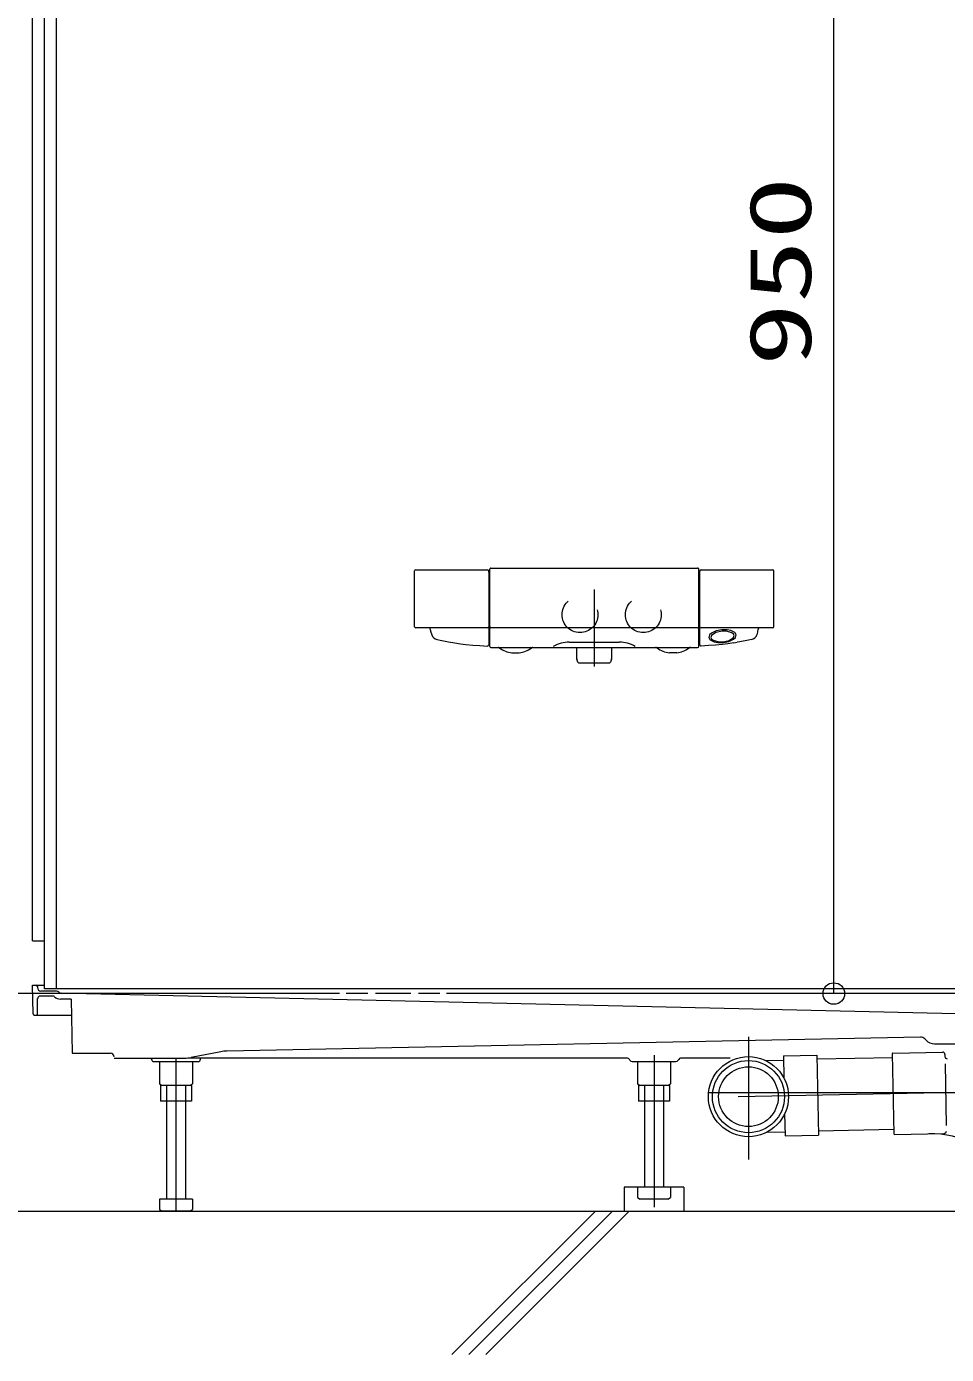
# Model space of a CAD drawing. Units: millimetres on the paper. Extents: x -305 to 305, y -152 to 152.
# Drawn here: x -248.59 to -222.94, y 21.02 to 58.06 of the extents above; entities that cross this region are included whole.
import ezdxf
from ezdxf.enums import TextEntityAlignment as Align

# ---------------------------------------------------------------- set-up
doc = ezdxf.new("R2010")
doc.units = ezdxf.units.MM
for name, pattern in [('DASHED2', [3, 2, -1]), ('LONG_CHAIN', [21, 18, -1, 1, -1]), ('LONG_DOUBLE_CHAIN', [21.8, 18, -1, 0.6, -0.6, 0.6, -1])]:
    doc.linetypes.add(name, pattern=pattern)
doc.layers.add('0-0_0', color=7, linetype='Continuous', lineweight=9)
doc.layers.add('0-1_VIEW0001', color=7, linetype='DASHED2', lineweight=9)
doc.styles.add('ＭＳ ゴシック', font='')
doc.styles.get('ＭＳ ゴシック').set_extended_font_data('MS Gothic')

# ---------------------------------------------------------------- blocks, each defined once
blk = doc.blocks.new('_ORIGIN')
at = {"layer": '0-0_0'}
blk.add_line((0, 0), (-1, 0), dxfattribs=at)
blk.add_circle((0, 0), 0.5, dxfattribs=at)

msp = doc.modelspace()

# ---------------------------------------------------------------- linework, layer by layer
at = {"layer": '0-0_0'}
for p, q in [((-226.077, 31.691), (-226.077, 62.158)), ((-220.298, 31.091), (-226.077, 31.091))]:
    msp.add_line(p, q, dxfattribs=at)
at = {"layer": '0-1_VIEW0001', "color": 5, "linetype": 'Continuous'}
for p, q in [((-248.425, 32.558), (-248.425, 97.258)), ((-248.091, 31.225), (-248.091, 97.258)), ((-247.758, 31.225), (-247.758, 97.258))]:
    msp.add_line(p, q, dxfattribs=at)
at = {"layer": '0-1_VIEW0001', "linetype": 'Continuous'}
for p, q in [((-237.768, 41.32), (-237.768, 42.878)), ((-237.737, 42.907), (-235.737, 42.907)), ((-235.701, 42.843), (-235.701, 40.818)), ((-235.675, 40.775), (-235.675, 42.925)), ((-235.639, 42.958), (-229.877, 42.958)), ((-229.841, 40.775), (-229.841, 42.926)), ((-229.815, 40.818), (-229.815, 42.873)), ((-229.78, 42.907), (-227.779, 42.907)), ((-227.748, 41.32), (-227.748, 42.878)), ((-235.672, 41.516), (-235.672, 41.516)), ((-229.815, 41.585), (-229.815, 41.586)), ((-235.736, 41.291), (-237.733, 41.291)), ((-237.322, 41.196), (-237.29, 41.094)), ((-235.703, 41.327), (-235.703, 41.322)), ((-229.876, 41.291), (-235.64, 41.291)), ((-229.814, 41.329), (-229.814, 41.336)), ((-229.813, 41.321), (-229.814, 41.329)), ((-227.783, 41.291), (-229.78, 41.291)), ((-228.201, 41.171), (-228.224, 41.1)), ((-236.487, 40.849), (-236.336, 40.83)), ((-235.641, 40.741), (-235.618, 40.741)), ((-235.618, 40.741), (-229.875, 40.741)), ((-233.456, 40.896), (-232.06, 40.896)), ((-233.241, 40.422), (-233.241, 40.741)), ((-232.275, 40.741), (-232.275, 40.422)), ((-228.867, 40.872), (-228.777, 40.888)), ((-228.697, 40.9), (-228.777, 40.888)), ((-228.459, 40.947), (-228.697, 40.9)), ((-228.373, 40.966), (-228.459, 40.947)), ((-235.059, 40.595), (-234.857, 40.594)), ((-233.212, 40.33), (-233.241, 40.417)), ((-232.276, 40.417), (-232.304, 40.33)), ((-230.458, 40.595), (-230.658, 40.594)), ((-233.196, 40.319), (-232.32, 40.319)), ((-248.425, 32.558), (-248.091, 32.558)), ((-248.411, 30.524), (-248.425, 31.325)), ((-248.425, 31.325), (-248.091, 31.325)), ((-248.291, 31.292), (-248.29, 31.256)), ((-247.758, 31.158), (-248.19, 31.158)), ((-212.286, 31.225), (-248.091, 31.225)), ((-248.29, 30.524), (-248.282, 30.956)), ((-247.85, 31.021), (-248.215, 31.021)), ((-247.344, 30.93), (-247.644, 30.936)), ((-246.925, 31.091), (-247.625, 31.105)), ((-246.925, 31.091), (-222.259, 30.525)), ((-248.377, 30.491), (-247.337, 30.491)), ((-223.662, 29.873), (-243.006, 29.486)), ((-223.506, 29.789), (-223.541, 29.825)), ((-223.27, 29.691), (-221.896, 29.691)), ((-246.151, 29.291), (-244.187, 29.291)), ((-245.107, 29.257), (-245.108, 29.291)), ((-231.856, 29.291), (-244.091, 29.291)), ((-243.176, 29.468), (-243.997, 29.31)), ((-243.743, 29.257), (-243.742, 29.291)), ((-228.966, 29.291), (-230.327, 29.291)), ((-227.481, 29.352), (-226.548, 29.371)), ((-227.481, 29.352), (-227.468, 28.733)), ((-226.548, 29.371), (-226.502, 27.138)), ((-224.445, 29.299), (-226.546, 29.257)), ((-224.447, 29.411), (-224.401, 27.178)), ((-224.431, 29.428), (-223.048, 29.456)), ((-222.98, 29.391), (-222.978, 29.337)), ((-245.043, 29.191), (-243.809, 29.191)), ((-244.887, 29.191), (-244.887, 28.57)), ((-243.963, 29.191), (-243.963, 28.57)), ((-231.704, 29.191), (-230.479, 29.191)), ((-231.553, 29.191), (-231.553, 28.57)), ((-230.63, 29.191), (-230.63, 28.57)), ((-227.982, 29.225), (-227.479, 29.236)), ((-222.974, 29.128), (-222.939, 27.415)), ((-244.887, 28.57), (-244.808, 28.525)), ((-244.041, 28.525), (-244.808, 28.525)), ((-244.691, 28.525), (-244.691, 25.358)), ((-244.158, 28.525), (-244.158, 25.358)), ((-244.041, 28.525), (-243.963, 28.57)), ((-243.991, 28.525), (-243.991, 28.091)), ((-231.553, 28.57), (-231.475, 28.525)), ((-230.708, 28.525), (-231.475, 28.525)), ((-231.358, 28.525), (-231.358, 25.691)), ((-230.825, 28.525), (-230.825, 25.691)), ((-230.708, 28.525), (-230.63, 28.57)), ((-230.658, 28.525), (-230.658, 28.091)), ((-243.991, 28.091), (-244.858, 28.091)), ((-230.658, 28.091), (-231.525, 28.091)), ((-227.448, 27.739), (-227.436, 27.119)), ((-227.941, 27.226), (-227.438, 27.236)), ((-227.436, 27.119), (-226.502, 27.138)), ((-224.404, 27.3), (-226.505, 27.257)), ((-224.384, 27.162), (-223.001, 27.19)), ((-230.63, 25.691), (-231.553, 25.691)), ((-231.553, 25.691), (-231.553, 25.403)), ((-230.63, 25.691), (-230.63, 25.403)), ((-230.258, 25.691), (-230.258, 25.024)), ((-244.887, 25.358), (-244.887, 25.07)), ((-243.963, 25.358), (-244.887, 25.358)), ((-243.963, 25.358), (-243.963, 25.07)), ((-231.553, 25.403), (-231.475, 25.358)), ((-230.708, 25.358), (-231.475, 25.358)), ((-230.708, 25.358), (-230.63, 25.403)), ((-253.763, 25.025), (-185.758, 25.025)), ((-244.887, 25.07), (-244.808, 25.025)), ((-244.041, 25.025), (-244.808, 25.025)), ((-244.041, 25.025), (-243.963, 25.07)), ((-236.726, 21.025), (-232.726, 25.025)), ((-236.254, 21.025), (-232.254, 25.025)), ((-235.783, 21.025), (-231.783, 25.025)), ((-231.925, 25.025), (-230.258, 25.025))]:
    msp.add_line(p, q, dxfattribs=at)
at = {"layer": '0-1_VIEW0001', "linetype": 'LONG_CHAIN'}
for p, q in [((-232.758, 42.358), (-232.758, 40.212)), ((-228.458, 29.881), (-228.458, 26.46)), ((-244.425, 29.291), (-244.425, 25.025)), ((-231.091, 29.368), (-231.091, 25.137)), ((-219.125, 28.325), (-229.569, 28.325)), ((-223.091, 28.325), (-228.743, 28.21))]:
    msp.add_line(p, q, dxfattribs=at)
at = {"layer": '0-1_VIEW0001', "linetype": 'LONG_DOUBLE_CHAIN'}
for p in [(-152.662, 31.091), (-175.276, 31.091)]:
    msp.add_line(p, (-257.758, 31.091), dxfattribs=at)
at = {"layer": '0-1_VIEW0001', "linetype": 'Continuous'}
for points in [[(-229.197, 41.235), (-229.354, 41.205), (-229.489, 41.144), (-229.543, 41.092), (-229.564, 41.025), (-229.523, 40.955), (-229.411, 40.9), (-229.308, 40.882), (-229.166, 40.882), (-229.009, 40.912), (-228.875, 40.974), (-228.82, 41.025), (-228.799, 41.092), (-228.84, 41.162), (-228.952, 41.217), (-229.055, 41.235)], [(-229.193, 41.198), (-229.368, 41.159), (-229.486, 41.078), (-229.504, 41.022), (-229.487, 40.982), (-229.444, 40.945), (-229.287, 40.902), (-229.167, 40.902), (-228.993, 40.942), (-228.875, 41.022), (-228.857, 41.079), (-228.873, 41.118), (-228.917, 41.155), (-229.073, 41.198)]]:
    msp.add_lwpolyline(points, close=True, dxfattribs=at)
for points in [[(-237.143, 40.966), (-237.057, 40.947), (-236.819, 40.9)], [(-236.819, 40.9), (-236.648, 40.872), (-236.487, 40.849)], [(-236.336, 40.83), (-236.142, 40.81), (-235.949, 40.796), (-235.841, 40.789), (-235.736, 40.784)], [(-228.867, 40.872), (-229.029, 40.849), (-229.18, 40.83), (-229.374, 40.81), (-229.568, 40.796), (-229.675, 40.789), (-229.78, 40.784)], [(-247.344, 30.93), (-247.318, 29.425), (-246.252, 29.425)], [(-243.991, 28.525), (-244.858, 28.525), (-244.858, 28.091)], [(-230.658, 28.525), (-231.525, 28.525), (-231.525, 28.091)], [(-230.258, 25.691), (-231.925, 25.691), (-231.925, 25.024)]]:
    msp.add_lwpolyline(points, dxfattribs=at)
at = {"layer": '0-1_VIEW0001', "color": 2}
for centre in [(-233.158, 41.658), (-231.391, 41.658)]:
    msp.add_circle(centre, 0.5, dxfattribs=at)
at = {"layer": '0-1_VIEW0001', "linetype": 'Continuous'}
for radius in [1.117, 1.006, 0.833]:
    msp.add_circle((-228.458, 28.215), radius, dxfattribs=at)
for centre, radius, start, end in [((-237.735, 42.874), 0.0333, 93.4877, 173.4387), ((-237.735, 42.874), 0.0333, 93.4877, 173.4387), ((-235.738, 42.871), 0.0367, 18.8778, 87.7857), ((-237.667, 42.771), 1.967, 2.0877, 3.2489), ((-235.641, 42.925), 0.0333, 86.3775, 181.1638), ((-229.875, 42.925), 0.0333, 2.5499, 93.6225), ((-229.778, 42.871), 0.0367, 92.2143, 175.8748), ((-227.781, 42.874), 0.0333, 6.5613, 86.5123), ((-237.735, 41.325), 0.0333, 188.0553, 273.3793), ((-231.455, 42.763), 6.073, 194.0233, 194.9535), ((-235.736, 41.325), 0.0333, 270.0645, 355.6028), ((-235.64, 41.325), 0.0331, 181, 269.9975), ((-229.876, 41.325), 0.0331, 269.9957, 359), ((-229.78, 41.325), 0.0333, 186.4072, 269.9355), ((-234.061, 42.763), 6.073, 344.8002, 345.9767), ((-227.781, 41.325), 0.0333, 266.6207, 352.2688), ((-237.102, 41.162), 0.2, 199.8598, 258.0571), ((-235.735, 40.818), 0.0333, 267.6232, 0.0001), ((-235.641, 40.775), 0.0333, 180, 270), ((-235.438, 40.675), 0.0667, 54.8593, 90), ((-234.47, 40.675), 0.0667, 90, 125.1407), ((-233.421, 39.896), 1, 92.0206, 118.705), ((-232.096, 39.896), 1, 61.295, 87.9794), ((-231.046, 40.675), 0.0667, 54.8593, 90), ((-230.078, 40.675), 0.0667, 90, 125.1407), ((-229.875, 40.775), 0.0333, 269.9749, 359.8619), ((-229.781, 40.818), 0.0333, 179.9999, 272.3768), ((-228.414, 41.162), 0.2, 281.8548, 341.9808), ((-234.954, 41.363), 0.775, 234.8593, 262.191), ((-234.954, 41.363), 0.775, 277.1957, 305.1407), ((-233.225, 40.422), 0.0167, 180, 198.4349), ((-232.291, 40.422), 0.0167, 341.565, 0), ((-230.562, 41.363), 0.775, 234.8593, 262.7235), ((-230.658, 40.611), 0.0167, 262.8029, 270.3066), ((-230.458, 40.612), 0.0167, 270.307, 277.6199), ((-230.562, 41.363), 0.775, 277.8859, 305.1407), ((-233.196, 40.336), 0.0167, 198.4349, 270), ((-232.32, 40.336), 0.0167, 270, 341.565), ((-248.324, 31.291), 0.0333, 1, 90), ((-248.19, 31.258), 0.1, 181, 270), ((-247.758, 31.058), 0.1, 47.4402, 90), ((-247.623, 31.205), 0.1, 227.4403, 268.8542), ((-248.215, 30.955), 0.0667, 90, 179), ((-247.861, 30.955), 0.0667, 47.9764, 79.7357), ((-247.638, 31.202), 0.267, 227.9764, 268.8542), ((-248.377, 30.525), 0.0333, 181, 270), ((-248.323, 30.525), 0.0333, 270, 359), ((-223.659, 29.707), 0.167, 45, 91.1458), ((-223.27, 30.025), 0.333, 225, 270), ((-246.252, 29.325), 0.1, 1, 90), ((-244.187, 30.291), 1, 270, 280.9422), ((-242.986, 28.487), 1, 91.1458, 100.9422), ((-231.856, 29.191), 0.1, 23.5782, 90), ((-230.327, 29.191), 0.1, 90, 156.4218), ((-224.43, 29.412), 0.0167, 91.1667, 181.1667), ((-223.046, 29.39), 0.0667, 1.1667, 91.1667), ((-222.912, 29.339), 0.0667, 181.1667, 270), ((-245.04, 29.258), 0.0667, 181, 270), ((-243.809, 29.258), 0.0667, 270, 359), ((-231.704, 29.258), 0.0667, 203.5781, 270), ((-230.479, 29.258), 0.0667, 270, 336.4219), ((-224.385, 27.179), 0.0167, 181.1667, 271.1667), ((-223.374, 24.515), 2.667, 34.1428, 91.1667), ((-223.003, 27.257), 0.0667, 271.1667, 358.8693)]:
    msp.add_arc(centre, radius, start, end, dxfattribs=at)

# ---------------------------------------------------------------- block references
at = {"layer": '0-0_0', "xscale": 0.6, "yscale": 0.6, "rotation": 270}
msp.add_blockref('_ORIGIN', (-226.077, 31.091), dxfattribs=at)

# ---------------------------------------------------------------- texts
at = {"layer": '0-0_0', "style": 'ＭＳ ゴシック', "width": 1.5}
msp.add_text('950', height=1.73, rotation=90, dxfattribs=at).set_placement((-226.194, 48.585), align=Align.BOTTOM_LEFT)

doc.saveas('drawing.dxf')
